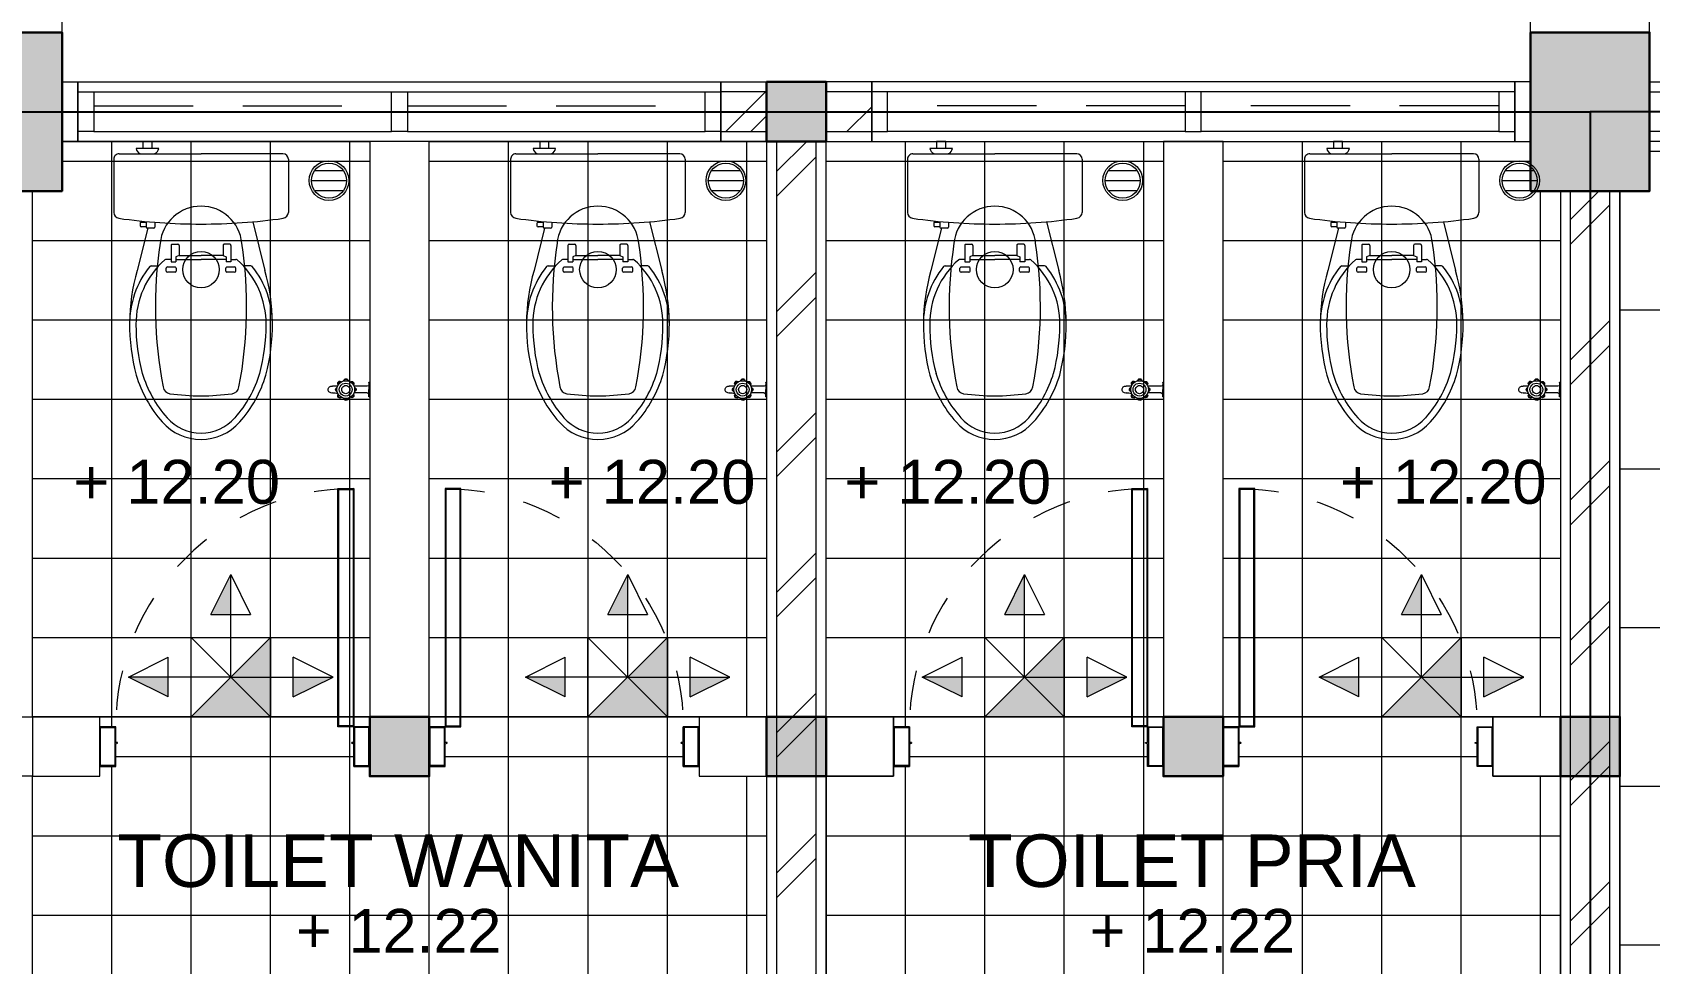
# Model space of a CAD drawing. Header units: millimetres. Extents: x -11 to 1625, y -267 to 180.
# Drawn here: x 1014.549 to 1018.624, y 108.666 to 111.014 of the extents above; entities that cross this region are included whole.
import ezdxf
from ezdxf.enums import TextEntityAlignment as Align

# ---------------------------------------------------------------- set-up
doc = ezdxf.new("R2010")
doc.units = ezdxf.units.MM
doc.linetypes.add('HIDDEN', pattern=[0.375, 0.25, -0.125])
for name, color, linetype, lineweight in [('ars', 11, 'Continuous', 5), ('dinding', 5, 'Continuous', 15), ('keramik', 73, 'Continuous', 5), ('KOLOM', 1, 'Continuous', 30), ('kus', 63, 'Continuous', 15), ('lan', 7, 'Continuous', 15), ('not', 7, 'Continuous', 20), ('SANITAIR', 4, 'Continuous', 5), ('sol kol', 8, 'Continuous', 0), ('START POINT', 8, 'Continuous', 9)]:
    doc.layers.add(name, color=color, linetype=linetype, lineweight=lineweight)
doc.styles.get("Standard").update_dxf_attribs({"font": 'ARIALUNI.TTF'})
pattern_1 = [(45, (2, 2.75), (-0.1767767, 0.1767767), []), (45, (2.0625, 2.75), (-0.1767767, 0.1767767), [])]

# ---------------------------------------------------------------- blocks, each defined once
blk = doc.blocks.new('KP')
at = {"layer": 'KOLOM'}
blk.add_lwpolyline([(0.075, -0.075), (-0.075, -0.075), (-0.075, 0.075), (0.075, 0.075), (0.075, -0.075)], dxfattribs=at)
blk = doc.blocks.new('P 60')
at = {"linetype": 'HIDDEN', "ltscale": 0.3}
blk.add_lwpolyline([(-0.64, 0.1, -0.414214), (-0.04, 0.7, -1.303225)], format="xyb", dxfattribs=at)
for points in [[(-0.04, 0.7), (-0.04, 0.1), (-0.08, 0.1), (-0.08, 0.7)], [(-0.042, 0.698), (-0.042, 0.102), (-0.078, 0.102), (-0.078, 0.698)], [(-0.6351, 0.06), (-0.64, 0.06), (-0.64, 0.0615), (-0.64, 0.1), (-0.68, 0.1), (-0.68, 0), (-0.64, 0), (-0.64, 0.0565), (-0.6351, 0.0583)], [(-0.642, 0.002), (-0.678, 0.002), (-0.678, 0.098), (-0.642, 0.098)], [(-0.0449, 0.06), (-0.04, 0.06), (-0.04, 0.0615), (-0.04, 0.1), (0, 0.1), (0, 0), (-0.04, 0), (-0.04, 0.0565), (-0.0449, 0.0583)], [(-0.038, 0.002), (-0.002, 0.002), (-0.002, 0.098), (-0.038, 0.098)]]:
    blk.add_lwpolyline(points, close=True)
blk = doc.blocks.new('KRAN ATAS')
for p, q in [((-0.0185, 0.0015), (-0.0185, 0)), ((-0.0185, 0), (0, 0)), ((-0.018, 0.002), (0, 0.002)), ((-0.0085, 0.006), (-0.0085, 0.0396)), ((0.018, 0.002), (0, 0.002)), ((0.0185, 0), (0, 0)), ((0.0085, 0.006), (0.0085, 0.0396)), ((0.0185, 0.0015), (0.0185, 0))]:
    blk.add_line(p, q)
for centre, radius, start, end in [((-0.0001, 0.0602), 0.0223, 89.786, 270.2141), ((-0.0413, 0.0899), 0.0331, 343.1048, 7.2203), ((0, 0.0958), 0.00865, 90, 191.4881), ((-0.0001, 0.0803), 0.0057, 89.095, 165.324), ((-0.0001, 0.0792), 0.0057, 89.095, 152.5938), ((0, 0.0958), 0.00865, 348.5119, 90), ((0.0001, 0.0803), 0.0057, 14.676, 90.905), ((0.0001, 0.0792), 0.0057, 27.4062, 90.905), ((0.0001, 0.0602), 0.0223, 269.7859, 90.214), ((0.0413, 0.0899), 0.0331, 172.7797, 196.8952), ((-0.0215, 0.0597), 0.0057, 92.509, 270.0343), ((-0.0203, 0.0597), 0.0057, 105.45, 257.2407), ((-0.0155, 0.075), 0.0057, 47.464, 224.6597), ((-0.0148, 0.0454), 0.0057, 142.579, 307.6346), ((-0.0147, 0.0741), 0.0057, 60.3207, 212.5415), ((-0.014, 0.0462), 0.0057, 154.4974, 295.7282), ((-0.0001, 0.0604), 0.0162, 89.7094, 270.2949), ((-0.0001, 0.0602), 0.0102, 89.532, 270.4679), ((0.0001, 0.0604), 0.0162, 269.7051, 90.2906), ((0.0001, 0.0602), 0.0102, 269.5321, 90.468), ((0.0148, 0.0454), 0.0057, 232.3654, 37.421), ((0.014, 0.0462), 0.0057, 244.2718, 25.5026), ((0.0155, 0.075), 0.0057, 315.3403, 132.536), ((0.0147, 0.0741), 0.0057, 327.4585, 119.6793), ((0.0215, 0.0597), 0.0057, 269.9657, 87.491), ((0.0203, 0.0597), 0.0057, 282.7593, 74.55), ((-0.018, 0.0015), 0.0005, 90, 180), ((-0.0125, 0.006), 0.004, 270, 0), ((0.0004, 0.0397), 0.0057, 191.86, 266.0615), ((0.0004, 0.0409), 0.0057, 205.9652, 266.0615), ((-0.0004, 0.0397), 0.0057, 273.9385, 348.14), ((-0.0004, 0.0409), 0.0057, 273.9385, 334.0348), ((0.0125, 0.006), 0.004, 180, 270), ((0.018, 0.0015), 0.0005, 0, 90)]:
    blk.add_arc(centre, radius, start, end)
blk = doc.blocks.new('CLOSET ATAS')
for p, q in [((0, 0.2065), (0, 0)), ((0.0135, 0.22), (0.1478, 0.22)), ((0.1715, 0.1302), (0.294, 0.161)), ((0.2825, 0.1254), (0.2825, 0.1065)), ((0.2661, 0.0755), (0.2661, 0.0876)), ((0.2854, 0.0847), (0.2854, 0.0653)), ((0.2956, 0.0878), (0.2884, 0.0878)), ((0.2986, 0.0847), (0.2986, 0.0653)), ((0.2282, 0.0728), (0.2282, 0.0581)), ((0.2309, 0.0755), (0.2726, 0.0755)), ((0.2309, 0.0554), (0.2565, 0.0554)), ((0.2565, 0.0554), (0.2593, 0.0631)), ((0.2565, 0.0554), (0.2565, 0)), ((0.2593, 0.0631), (0.2726, 0.0631)), ((0.2662, 0.0631), (0.2662, 0)), ((0.2726, 0.0755), (0.2726, 0.0631)), ((0.2956, 0.0622), (0.2884, 0.0622)), ((0, -0.2065), (0, 0)), ((0.2565, -0.0554), (0.2565, 0)), ((0.2662, -0.0631), (0.2662, 0)), ((0.2282, -0.0728), (0.2282, -0.0581)), ((0.2309, -0.0554), (0.2565, -0.0554)), ((0.2309, -0.0755), (0.2726, -0.0755)), ((0.2565, -0.0554), (0.2593, -0.0631)), ((0.2593, -0.0631), (0.2726, -0.0631)), ((0.2661, -0.0755), (0.2661, -0.0876)), ((0.2726, -0.0755), (0.2726, -0.0631)), ((0.2854, -0.0653), (0.2854, -0.0847)), ((0.2956, -0.0622), (0.2884, -0.0622)), ((0.2986, -0.0653), (0.2986, -0.0847)), ((-0.013, -0.1065), (-0.013, -0.1635)), ((0.1726, -0.1163), (0.185, -0.1163)), ((0.1877, -0.1191), (0.1877, -0.1355)), ((0.2825, -0.1254), (0.2825, -0.1065)), ((0.2956, -0.0878), (0.2884, -0.0878)), ((-0.013, -0.1235), (-0.0311, -0.1235)), ((-0.0311, -0.1235), (-0.0311, -0.1465)), ((-0.0311, -0.1465), (-0.013, -0.1465)), ((0.1707, -0.1382), (0.185, -0.1382)), ((0.1727, -0.1509), (0.1727, -0.1382)), ((0.1754, -0.1536), (0.1816, -0.1536)), ((0.1843, -0.1382), (0.1843, -0.1509)), ((0.1877, -0.1343), (0.294, -0.161)), ((0.0135, -0.22), (0.1478, -0.22))]:
    blk.add_line(p, q)
blk.add_circle((0.292, 0), 0.046)
for centre, radius, start, end in [((0.0135, 0.2065), 0.0135, 90, 180), ((0.1478, 0.205), 0.015, 8.087, 90), ((-1.2701, 0.0035), 1.4471, 359.8599, 8.087), ((0.4286, -0.0506), 0.2146, 89.4826, 138.7405), ((0.4286, -0.0506), 0.2306, 89.4826, 128.7411), ((0.4306, -0.32), 0.5, 75.2789, 105.8515), ((0.4306, -0.32), 0.484, 75.2789, 90), ((0.4654, -0.1406), 0.3179, 48.5371, 73.1314), ((0.2875, 0.1254), 0.005, 128.7411, 180), ((0.4654, -0.1406), 0.3019, 48.5371, 73.1314), ((0.2354, 0), 0.1034, 95.4936, 264.5064), ((0.3852, -0.9507), 1.0657, 79.0461, 98.6197), ((0.2711, 0.0876), 0.005, 138.7405, 180), ((0.2884, 0.0847), 0.00307, 90, 180), ((0.2956, 0.0847), 0.00307, 0, 90), ((0.5848, 0.0758), 0.02, 7.8459, 81.6038), ((0.59, 0), 0.114, 0, 48.6581), ((0.59, 0), 0.13, 0, 48.6581), ((0.2309, 0.0728), 0.00271, 90, 180), ((0.2309, 0.0581), 0.00271, 180, 270), ((0.2884, 0.0653), 0.00307, 180, 270), ((0.2956, 0.0653), 0.00307, 270, 0), ((0.035, 0), 0.575, 352.1541, 7.8459), ((-1.2701, -0.0035), 1.4471, 351.913, 0.1401), ((0.59, 0), 0.114, 311.3419, 0), ((0.59, 0), 0.13, 311.3419, 0), ((0.2309, -0.0581), 0.00271, 90, 180), ((0.2309, -0.0728), 0.00271, 180, 270), ((0.2884, -0.0653), 0.00307, 90, 180), ((0.2956, -0.0653), 0.00307, 0, 90), ((0.5848, -0.0758), 0.02, 278.3962, 352.1541), ((-0.0162, -0.1234), 0.0171, 24.4122, 79.3868), ((0.185, -0.1191), 0.00271, 0, 90), ((0.3853, 0.9483), 1.0633, 261.358, 280.9763), ((0.2711, -0.0876), 0.005, 180, 221.2595), ((0.4286, 0.0506), 0.2146, 221.2595, 270.5174), ((0.2884, -0.0847), 0.00307, 180, 270), ((0.2956, -0.0847), 0.00307, 270, 0), ((0.4654, 0.1406), 0.3019, 286.8686, 311.4629), ((0.4654, 0.1406), 0.3179, 286.8686, 311.4629), ((-0.0162, -0.1467), 0.0171, 280.6132, 335.5878), ((0.1754, -0.1509), 0.00271, 180, 270), ((0.1816, -0.1509), 0.00271, 270, 0), ((0.185, -0.1355), 0.00271, 270, 0), ((0.2875, -0.1254), 0.005, 180, 231.2589), ((0.4286, 0.0506), 0.2306, 231.2589, 270.5174), ((0.4306, 0.32), 0.5, 254.1485, 284.7211), ((0.4306, 0.32), 0.484, 270, 284.7211), ((0.0135, -0.2065), 0.0135, 180, 270), ((0.1478, -0.205), 0.015, 270, 351.913)]:
    blk.add_arc(centre, radius, start, end)
blk = doc.blocks.new('*X6')
at = {"color": 0}
for p, q in [((18.4987, 19.2176), (18.5717, 19.2176)), ((18.491, 19.1926), (18.5795, 19.1926)), ((18.4987, 19.1676), (18.5717, 19.1676))]:
    blk.add_line(p, q, dxfattribs=at)
blk = doc.blocks.new('SFLOOR')
for radius in [0.05, 0.0442]:
    blk.add_circle((0, 0), radius)
blk.add_blockref('*X6', (-18.5352, -19.1926))
blk = doc.blocks.new('K1')
at = {"layer": 'KOLOM'}
blk.add_lwpolyline([(0.2, 0.15), (-0.2, 0.15), (-0.2, -0.15), (0.2, -0.15), (0.2, 0.15)], dxfattribs=at)
blk = doc.blocks.new('D4')
at = {"layer": 'ars'}
h = blk.add_hatch(dxfattribs=at)
h.set_pattern_fill('TEMBOK', color=256, scale=0.25)
h.set_pattern_definition([(45, (3.22, 4.2), (-0.176777, 0.176777), []), (45, (3.2825, 4.2), (-0.176777, 0.176777), [])])
h.paths.add_polyline_path([(3.925, 14), (3.81, 14), (3.81, 13.9), (3.925, 13.9)])
h = blk.add_hatch(dxfattribs=at)
h.set_pattern_fill('TEMBOK', color=256, scale=0.25)
h.set_pattern_definition([(45, (3.525, 4.2), (-0.176777, 0.176777), []), (45, (3.5875, 4.2), (-0.176777, 0.176777), [])])
h.paths.add_polyline_path([(4.19, 14), (4.075, 14), (4.075, 13.9), (4.19, 13.9)])
h = blk.add_hatch(dxfattribs=at)
h.set_pattern_fill('TEMBOK', color=256, scale=0.25)
h.set_pattern_definition(pattern_1)
h.paths.add_polyline_path([(3.95, 13.875), (3.95, 10.125), (4.05, 10.125), (4.05, 13.875)])
h = blk.add_hatch(dxfattribs=at)
h.set_pattern_fill('TEMBOK', color=256, scale=0.25)
h.set_pattern_definition(pattern_1)
h.paths.add_polyline_path([(6.05, 9.65), (6.05, 13.75), (5.95, 13.75), (5.95, 9.65)])
at = {"layer": 'sol kol'}
for points in [[(1.85, 14.15), (1.85, 13.75), (2.15, 13.75), (2.15, 14.15)], [(5.85, 14.15), (5.85, 13.75), (6.15, 13.75), (6.15, 14.15)], [(3.925, 14.025), (4.075, 14.025), (4.075, 13.875), (3.925, 13.875)], [(2.925, 12.425), (3.075, 12.425), (3.075, 12.275), (2.925, 12.275)], [(3.925, 12.425), (4.075, 12.425), (4.075, 12.275), (3.925, 12.275)], [(4.925, 12.425), (5.075, 12.425), (5.075, 12.275), (4.925, 12.275)], [(5.925, 12.425), (6.075, 12.425), (6.075, 12.275), (5.925, 12.275)]]:
    blk.add_hatch(color=256, dxfattribs=at).paths.add_polyline_path(points)
at = {"layer": 'ars'}
for points in [[(3.925, 14), (3.81, 14), (3.81, 13.9), (3.925, 13.9)], [(4.19, 14), (4.075, 14), (4.075, 13.9), (4.19, 13.9)], [(3.95, 13.875), (3.95, 10.125), (4.05, 10.125), (4.05, 13.875)], [(6.05, 9.65), (6.05, 13.75), (5.95, 13.75), (5.95, 9.65)]]:
    blk.add_lwpolyline(points, close=True, dxfattribs=at)
at = {"layer": 'Defpoints'}
for points in [[(2, 13.95), (6, 13.95), (6, 9.45), (2, 9.45)], [(6, 9.45), (9, 9.45), (9, 13.95), (6, 13.95)]]:
    blk.add_lwpolyline(points, close=True, dxfattribs=at)
at = {"layer": 'dinding'}
for points in [[(2.15, 14.025), (2.19, 14.025), (2.19, 13.875), (2.15, 13.875)], [(3.81, 14.025), (3.925, 14.025), (3.925, 13.875), (3.81, 13.875)], [(4.19, 14.025), (4.075, 14.025), (4.075, 13.875), (4.19, 13.875)], [(5.85, 14.025), (5.81, 14.025), (5.81, 13.875), (5.85, 13.875)], [(2.925, 13.875), (2.925, 12.425), (3.075, 12.425), (3.075, 13.875)], [(3.925, 13.875), (3.925, 10.125), (4.075, 10.125), (4.075, 13.875)], [(4.925, 13.875), (4.925, 12.425), (5.075, 12.425), (5.075, 13.875)], [(2.075, 12.425), (2.075, 13.75), (1.925, 13.75), (1.925, 12.425)], [(6.075, 9.65), (6.075, 13.75), (5.925, 13.75), (5.925, 9.65)], [(2.245, 12.425), (2.075, 12.425), (2.075, 12.275), (2.245, 12.275)], [(3.925, 12.425), (3.755, 12.425), (3.755, 12.275), (3.925, 12.275)], [(4.245, 12.425), (4.075, 12.425), (4.075, 12.275), (4.245, 12.275)], [(5.925, 12.425), (5.755, 12.425), (5.755, 12.275), (5.925, 12.275)], [(1.925, 12.275), (1.925, 9.65), (2.075, 9.65), (2.075, 12.275)]]:
    blk.add_lwpolyline(points, close=True, dxfattribs=at)
at = {"layer": 'kus'}
for p, q in [((2.23, 14), (2.98, 14)), ((3.02, 14), (3.77, 14)), ((4.98, 14), (4.23, 14)), ((5.77, 14), (5.02, 14)), ((2.23, 13.9), (2.98, 13.9)), ((3.02, 13.9), (3.77, 13.9)), ((4.98, 13.9), (4.23, 13.9)), ((5.77, 13.9), (5.02, 13.9))]:
    blk.add_line(p, q, dxfattribs=at)
at = {"layer": 'kus', "linetype": 'HIDDEN'}
for p, q in [((2.23, 13.965), (2.98, 13.965)), ((3.02, 13.965), (3.77, 13.965)), ((4.98, 13.965), (4.23, 13.965)), ((5.77, 13.965), (5.02, 13.965))]:
    blk.add_line(p, q, dxfattribs=at)
at = {"layer": 'kus'}
for points in [[(2.19, 14), (2.23, 14), (2.23, 13.9), (2.19, 13.9)], [(2.98, 14), (3.02, 14), (3.02, 13.9), (2.98, 13.9)], [(3.77, 14), (3.81, 14), (3.81, 13.9), (3.77, 13.9)], [(4.23, 14), (4.19, 14), (4.19, 13.9), (4.23, 13.9)], [(5.02, 14), (4.98, 14), (4.98, 13.9), (5.02, 13.9)], [(5.81, 14), (5.77, 14), (5.77, 13.9), (5.81, 13.9)], [(6.15, 14), (6.19, 14), (6.19, 13.9), (6.15, 13.9)]]:
    blk.add_lwpolyline(points, close=True, dxfattribs=at)
at = {"layer": 'lan'}
for p, q in [((2.15, 14.15), (2.15, 14.825)), ((5.85, 14.15), (5.85, 14.825)), ((6.15, 14.15), (6.15, 14.825)), ((2.925, 12.425), (2.245, 12.425)), ((3.755, 12.425), (3.075, 12.425)), ((4.925, 12.425), (4.245, 12.425)), ((5.755, 12.425), (5.075, 12.425))]:
    blk.add_line(p, q, dxfattribs=at)
for points in [[(2.19, 14.025), (3.81, 14.025), (3.81, 13.875), (2.19, 13.875)], [(5.81, 14.025), (4.19, 14.025), (4.19, 13.875), (5.81, 13.875)], [(6.15, 14.025), (7.77, 14.025), (7.77, 13.875), (6.15, 13.875)]]:
    blk.add_lwpolyline(points, close=True, dxfattribs=at)
at = {"layer": 'KOLOM'}
for name, p, rotation in [('K1', (2, 13.95), 90), ('K1', (6, 13.95), 90), ('KP', (4, 13.95), 180), ('KP', (3, 12.35), 180), ('KP', (4, 12.35), 180), ('KP', (5, 12.35), 180), ('KP', (6, 12.35), 180)]:
    blk.add_blockref(name, p, dxfattribs=dict(at, rotation=rotation))
at = {"layer": 'kus'}
for p in [(2.925, 12.3), (4.925, 12.3)]:
    blk.add_blockref('P 60', p, dxfattribs=at)
at = {"layer": 'kus', "xscale": -1}
for p in [(3.075, 12.3), (5.075, 12.3)]:
    blk.add_blockref('P 60', p, dxfattribs=at)
at = {"layer": 'SANITAIR', "rotation": 270}
for p in [(2.5, 13.8439), (3.5, 13.8439), (4.5, 13.8439), (5.5, 13.8439)]:
    blk.add_blockref('CLOSET ATAS', p, dxfattribs=at)
at = {"layer": 'SANITAIR'}
for p in [(2.8224, 13.7764), (3.8224, 13.7764), (4.8224, 13.7764), (5.8224, 13.7764)]:
    blk.add_blockref('SFLOOR', p, dxfattribs=at)
at = {"layer": 'SANITAIR', "xscale": -1, "rotation": 90}
for p in [(2.925, 13.2496), (3.925, 13.2496), (4.925, 13.2496), (5.925, 13.2496)]:
    blk.add_blockref('KRAN ATAS', p, dxfattribs=at)
blk = doc.blocks.new('GO')
at = {"layer": 'START POINT'}
for points in [[(287.5929, 123.5001), (287.6929, 123.5001), (287.6929, 123.7001)], [(287.3777, 123.0838), (287.3777, 123.1838), (287.1777, 123.1838)], [(288.208, 123.1838), (288.008, 123.1838), (288.008, 123.0838)]]:
    blk.add_hatch(color=256, dxfattribs=at).paths.add_polyline_path(points)
h = blk.add_hatch(color=256, dxfattribs=at)
h.paths.add_polyline_path([(287.8929, 122.9838), (287.6929, 123.1838), (287.4929, 122.9838)])
h.paths.add_polyline_path([(287.8929, 123.3838), (287.6929, 123.1838), (287.8929, 122.9838)])
for p, q in [((287.5929, 123.5001), (287.6929, 123.7001)), ((287.6929, 123.1838), (287.6929, 123.7001)), ((287.6929, 123.7001), (287.7929, 123.5001)), ((287.5929, 123.5001), (287.7929, 123.5001)), ((287.8929, 122.9838), (287.4929, 123.3838)), ((287.4929, 122.9838), (287.8929, 123.3838)), ((287.1777, 123.1838), (287.3777, 123.2838)), ((287.3777, 123.0838), (287.3777, 123.2838)), ((288.008, 123.0838), (288.008, 123.2838)), ((288.208, 123.1838), (288.008, 123.2838)), ((287.6929, 123.1838), (287.1777, 123.1838)), ((287.3777, 123.0838), (287.1777, 123.1838)), ((287.6929, 123.1838), (288.208, 123.1838)), ((288.008, 123.0838), (288.208, 123.1838))]:
    blk.add_line(p, q, dxfattribs=at)
blk.add_lwpolyline([(287.8929, 122.9838), (287.4929, 122.9838), (287.4929, 123.3838), (287.8929, 123.3838)], close=True, dxfattribs=at)
blk = doc.blocks.new('NOTASI RUANG')
at = {"layer": 'not'}
for height, p in [(0.2598, (-0.0112, 0.2998)), (0.1752, (-0.0087, -0.0173))]:
    blk.add_attdef('RUANG', text='', height=height, dxfattribs=at).set_placement(p, align=Align.MIDDLE_CENTER)

msp = doc.modelspace()

# ---------------------------------------------------------------- hatches: boundary and pattern name
at = {"layer": 'keramik'}
h = msp.add_hatch(dxfattribs=at)
h.set_pattern_fill('_USER', color=256, scale=0.4, style=0, double=1, pattern_type=0)
h.set_pattern_definition([(0, (1010.94856, 105.1137), (0, 0.4), []), (90, (1010.94856, 105.1137), (-0.4, 2e-17), [])])
h.paths.add_polyline_path([(1010.6235618, 106.1136919), (1010.5485618, 106.1136919), (1010.5485618, 104.5136919), (1010.6235618, 104.5136919), (1010.6235618, 104.3636919), (1010.6635618, 104.3636919), (1010.6635618, 104.307198), (1010.6684501, 104.3054392), (1010.6684501, 104.3036919), (1010.6635618, 104.3036919), (1010.6635618, 104.2636919), (1010.6235618, 104.2636919), (1010.6235618, 104.1136919), (1010.5485618, 104.1136919), (1010.5485618, 100.0136919), (1010.6235618, 100.0136919), (1010.6235618, 99.8886919), (1014.3235618, 99.8886919), (1014.3235618, 100.0136919), (1014.6235618, 100.0136919), (1014.6235618, 99.8886919), (1016.4235618, 99.8886919), (1016.4235618, 103.8636919), (1014.9235618, 103.8636919), (1014.9235618, 104.2636919), (1014.6235618, 104.2636919), (1014.6235618, 104.1136919), (1014.3235618, 104.1136919), (1014.3235618, 104.2636919), (1011.3635618, 104.2636919), (1011.3635618, 104.3036919), (1011.3586735, 104.3036919), (1011.3586735, 104.3054392), (1011.3635618, 104.307198), (1011.3635618, 104.3636919), (1014.3235618, 104.3636919), (1014.3235618, 104.5136919), (1014.6235618, 104.5136919), (1014.6235618, 104.3636919), (1018.3235618, 104.3636919), (1018.3235618, 104.5136919), (1018.6235618, 104.5136919), (1018.6235618, 104.3636919), (1018.6635618, 104.3636919), (1018.6635618, 104.307198), (1018.6684501, 104.3054392), (1018.6684501, 104.3036919), (1018.6635618, 104.3036919), (1018.6635618, 104.2636919), (1018.6235618, 104.2636919), (1018.6235618, 104.1136919), (1018.3235618, 104.1136919), (1018.3235618, 104.2636919), (1016.5235618, 104.2636919), (1016.5235618, 99.8886919), (1018.3235618, 99.8886919), (1018.3235618, 100.0136919), (1018.6235618, 100.0136919), (1018.6235618, 99.8886919), (1021.3235618, 99.8886919), (1021.3235618, 100.0136919), (1021.4235618, 100.0136919), (1021.4235618, 104.1136919), (1021.3235618, 104.1136919), (1021.3235618, 104.2636919), (1019.3635618, 104.2636919), (1019.3635618, 104.3036919), (1019.3586735, 104.3036919), (1019.3586735, 104.3054392), (1019.3635618, 104.307198), (1019.3635618, 104.3636919), (1021.3235618, 104.3636919), (1021.3235618, 104.5136919), (1021.4235618, 104.5136919), (1021.4235618, 105.3736919), (1021.4800558, 105.3736919), (1021.4818146, 105.3785802), (1021.4835618, 105.3785802), (1021.4835618, 105.3736919), (1021.5235618, 105.3736919), (1021.5235618, 104.5136919), (1021.6235618, 104.5136919), (1021.6235618, 104.1136919), (1021.5235618, 104.1136919), (1021.5235618, 100.0136918), (1021.6235618, 100.0136918), (1021.6235618, 99.8886919), (1024.3235618, 99.8886919), (1024.3235618, 100.0136919), (1024.3985618, 100.0136919), (1024.3985618, 104.1136919), (1024.3235618, 104.1136919), (1024.3235618, 104.5136919), (1024.3985618, 104.5136919), (1024.3985618, 106.1136919), (1024.3235618, 106.1136919), (1024.3235618, 106.5136919), (1024.3985618, 106.5136919), (1024.3985618, 110.6136919), (1024.3235618, 110.6136919), (1024.3235618, 110.7386919), (1021.6235618, 110.7386919), (1021.6235618, 110.6136919), (1021.5235618, 110.6136919), (1021.5235618, 106.5136918), (1021.6235618, 106.5136918), (1021.6235618, 106.1136919), (1021.5235618, 106.1136919), (1021.5235618, 106.0736919), (1021.4835618, 106.0736919), (1021.4835618, 106.0688036), (1021.4818146, 106.0688036), (1021.4800558, 106.0736919), (1021.4235618, 106.0736919), (1021.4235618, 106.1136919), (1021.3235618, 106.1136919), (1021.3235618, 106.2636919), (1019.3635618, 106.2636919), (1019.3635618, 106.3201859), (1019.3586735, 106.3219447), (1019.3586735, 106.3236919), (1019.3635618, 106.3236919), (1019.3635618, 106.3636919), (1021.3235618, 106.3636919), (1021.3235618, 106.5136919), (1021.4235618, 106.5136919), (1021.4235618, 108.6636919), (1019.4035618, 108.6636919), (1019.4035618, 108.7636919), (1021.4235618, 108.7636919), (1021.4235618, 110.6136919), (1021.3235618, 110.6136919), (1021.3235618, 110.7386919), (1018.6235618, 110.7386919), (1018.6235618, 110.6136919), (1018.5485618, 110.6136919), (1018.5485618, 106.5136919), (1018.6235618, 106.5136919), (1018.6235618, 106.3636919), (1018.6635618, 106.3636919), (1018.6635618, 106.3236919), (1018.6684501, 106.3236919), (1018.6684501, 106.3219447), (1018.6635618, 106.3201859), (1018.6635618, 106.2636919), (1018.6235618, 106.2636919), (1018.6235618, 106.1136919), (1018.3235618, 106.1136919), (1018.3235618, 106.2386919), (1017.9285618, 106.2386919), (1017.9285618, 106.2636919), (1017.8885618, 106.2636919), (1017.8885618, 106.3201859), (1017.8836735, 106.3219447), (1017.8836735, 106.3236919), (1017.8885618, 106.3236919), (1017.8885618, 106.3636919), (1017.9285618, 106.3636919), (1017.9285618, 106.3886919), (1017.1485618, 106.3886919), (1017.1485618, 106.3636919), (1017.1885618, 106.3636919), (1017.1885618, 106.3236919), (1017.1934501, 106.3236919), (1017.1934501, 106.3219447), (1017.1885618, 106.3201859), (1017.1885618, 106.2636919), (1017.1485618, 106.2636919), (1017.1485618, 106.2386919), (1015.9985618, 106.2386919), (1015.9985618, 106.2636919), (1015.9585618, 106.2636919), (1015.9585618, 106.3201859), (1015.9536735, 106.3219447), (1015.9536735, 106.3236919), (1015.9585618, 106.3236919), (1015.9585618, 106.3636919), (1015.9985618, 106.3636919), (1015.9985618, 106.3886919), (1015.2185618, 106.3886919), (1015.2185618, 106.3636919), (1015.2585618, 106.3636919), (1015.2585618, 106.3236919), (1015.2634501, 106.3236919), (1015.2634501, 106.3219447), (1015.2585618, 106.3201859), (1015.2585618, 106.2636919), (1015.2185618, 106.2636919), (1015.2185618, 106.2386919), (1014.6235618, 106.2386919), (1014.6235618, 106.1136919), (1014.3235618, 106.1136919), (1014.3235618, 106.5136919), (1012.6485618, 106.5136919), (1012.6485618, 106.2886919), (1012.5485618, 106.2886919), (1012.5485618, 106.2386919), (1011.3035618, 106.2386919), (1011.3035618, 106.2636919), (1011.2635618, 106.2636919), (1011.2635618, 106.3201859), (1011.2586735, 106.3219447), (1011.2586735, 106.3236919), (1011.2635618, 106.3236919), (1011.2635618, 106.3636919), (1011.3035618, 106.3636919), (1011.3035618, 106.3886919), (1012.3985618, 106.3886919), (1012.3985618, 107.9386919), (1010.5485618, 107.9386919), (1010.5485618, 106.5136919), (1010.6235618, 106.5136919), (1010.6235618, 106.3636919), (1010.6635618, 106.3636919), (1010.6635618, 106.3236919), (1010.6684501, 106.3236919), (1010.6684501, 106.3219447), (1010.6635618, 106.3201859), (1010.6635618, 106.2636919), (1010.6235618, 106.2636919)])
h = msp.add_hatch(dxfattribs=at)
h.set_pattern_fill('_USER', color=4, scale=0.2, style=0, double=1, pattern_type=0)
h.set_pattern_definition([(0, (1014.54856, 109.2887), (0, 0.2), []), (90, (1014.54856, 109.2887), (-0.2, 1e-17), [])])
h.paths.add_polyline_path([(1014.5485618, 109.2886919), (1014.5485618, 110.6136919), (1014.6235618, 110.6136919), (1014.6235618, 110.7386919), (1015.3985618, 110.7386919), (1015.3985618, 109.2886919)])
h = msp.add_hatch(dxfattribs=at)
h.set_pattern_fill('_USER', color=4, scale=0.2, style=0, double=1, pattern_type=0)
h.set_pattern_definition([(0, (1015.54856, 109.2887), (0, 0.2), []), (90, (1015.54856, 109.2887), (-0.2, 1e-17), [])])
h.paths.add_polyline_path([(1015.5485618, 110.7386919), (1016.3985618, 110.7386919), (1016.3985618, 109.2886919), (1015.5485618, 109.2886919)])
h = msp.add_hatch(dxfattribs=at)
h.set_pattern_fill('_USER', color=4, scale=0.2, style=0, double=1, pattern_type=0)
h.set_pattern_definition([(0, (1016.54856, 109.2887), (0, 0.2), []), (90, (1016.54856, 109.2887), (-0.2, 1e-17), [])])
h.paths.add_polyline_path([(1016.5485618, 110.7386919), (1017.3985618, 110.7386919), (1017.3985618, 109.2886919), (1016.5485618, 109.2886919)])
h = msp.add_hatch(dxfattribs=at)
h.set_pattern_fill('_USER', color=4, scale=0.2, style=0, double=1, pattern_type=0)
h.set_pattern_definition([(0, (1017.54856, 109.2887), (0, 0.2), []), (90, (1017.54856, 109.2887), (-0.2, 1e-17), [])])
h.paths.add_polyline_path([(1017.5485618, 110.7386919), (1018.3235618, 110.7386919), (1018.3235618, 110.6136919), (1018.3985618, 110.6136919), (1018.3985618, 109.2886919), (1017.5485618, 109.2886919)])
h = msp.add_hatch(dxfattribs=at)
h.set_pattern_fill('_USER', color=4, scale=0.2, style=0, double=1, pattern_type=0)
h.set_pattern_definition([(0, (1015.34856, 106.3887), (0, 0.2), []), (90, (1015.34856, 106.3887), (-0.2, 1e-17), [])])
h.paths.add_polyline_path([(1014.6235618, 106.3886919), (1014.6235618, 106.5136919), (1014.5485618, 106.5136919), (1014.5485618, 109.1386919), (1014.7185618, 109.1386919), (1014.7185618, 109.1636919), (1014.7585618, 109.1636919), (1014.7585618, 109.2201859), (1014.7634501, 109.2219447), (1014.7634501, 109.2236919), (1014.7585618, 109.2236919), (1014.7585618, 109.2636919), (1014.7185618, 109.2636919), (1014.7185618, 109.2886919), (1015.3985618, 109.2886919), (1015.3985618, 109.2636919), (1015.3585618, 109.2636919), (1015.3585618, 109.2236919), (1015.3536735, 109.2236919), (1015.3536735, 109.2219447), (1015.3585618, 109.2201859), (1015.3585618, 109.1636919), (1015.3985618, 109.1636919), (1015.3985618, 109.1386919), (1015.5485618, 109.1386919), (1015.5485618, 109.1636919), (1015.5885618, 109.1636919), (1015.5885618, 109.2201859), (1015.5934501, 109.2219447), (1015.5934501, 109.2236919), (1015.5885618, 109.2236919), (1015.5885618, 109.2636919), (1015.5485618, 109.2636919), (1015.5485618, 109.2886919), (1016.2285618, 109.2886919), (1016.2285618, 109.2636919), (1016.1885618, 109.2636919), (1016.1885618, 109.2236919), (1016.1836735, 109.2236919), (1016.1836735, 109.2219447), (1016.1885618, 109.2201859), (1016.1885618, 109.1636919), (1016.2285618, 109.1636919), (1016.2285618, 109.1386919), (1016.3985618, 109.1386919), (1016.3985618, 106.9886919), (1015.9985618, 106.9886919), (1015.9985618, 106.3886919)])
h = msp.add_hatch(dxfattribs=at)
h.set_pattern_fill('_USER', color=4, scale=0.2, style=0, double=1, pattern_type=0)
h.set_pattern_definition([(0, (1017.34856, 106.3887), (0, 0.2), []), (90, (1017.34856, 106.3887), (-0.2, 1e-17), [])])
edge = h.paths.add_edge_path()
edge.add_line((1017.1485618, 106.9886919), (1017.1485618, 106.3886919))
edge.add_line((1017.1485618, 106.3886919), (1018.3235618, 106.3886919))
edge.add_line((1018.3235618, 106.3886919), (1018.3235618, 106.5136919))
edge.add_line((1018.3235618, 106.5136919), (1018.3985618, 106.5136919))
edge.add_line((1018.3985618, 106.5136919), (1018.3985618, 109.1386919))
edge.add_line((1018.3985618, 109.1386919), (1018.2285618, 109.1386919))
edge.add_line((1018.2285618, 109.1386919), (1018.2285618, 109.1636919))
edge.add_line((1018.2285618, 109.1636919), (1018.1885618, 109.1636919))
edge.add_line((1018.1885618, 109.1636919), (1018.1885618, 109.2201859))
edge.add_line((1018.1885618, 109.2201859), (1018.1836735, 109.2219447))
edge.add_line((1018.1836735, 109.2219447), (1018.1836735, 109.2236919))
edge.add_line((1018.1836735, 109.2236919), (1018.1885618, 109.2236919))
edge.add_line((1018.1885618, 109.2236919), (1018.1885618, 109.2636919))
edge.add_line((1018.1885618, 109.2636919), (1018.2285618, 109.2636919))
edge.add_line((1018.2285618, 109.2636919), (1018.2285618, 109.2886919))
edge.add_line((1018.2285618, 109.2886919), (1017.5485618, 109.2886919))
edge.add_line((1017.5485618, 109.2886919), (1017.5485618, 109.2636919))
edge.add_line((1017.5485618, 109.2636919), (1017.5885618, 109.2636919))
edge.add_line((1017.5885618, 109.2636919), (1017.5885618, 109.2236919))
edge.add_line((1017.5885618, 109.2236919), (1017.5934501, 109.2236919))
edge.add_line((1017.5934501, 109.2236919), (1017.5934501, 109.2219447))
edge.add_line((1017.5934501, 109.2219447), (1017.5885618, 109.2201859))
edge.add_line((1017.5885618, 109.2201859), (1017.5885618, 109.1636919))
edge.add_line((1017.5885618, 109.1636919), (1017.5485618, 109.1636919))
edge.add_line((1017.5485618, 109.1636919), (1017.5485618, 109.1386919))
edge.add_line((1017.5485618, 109.1386919), (1017.3985618, 109.1386919))
edge.add_line((1017.3985618, 109.1386919), (1017.3985618, 109.1636919))
edge.add_line((1017.3985618, 109.1636919), (1017.3585618, 109.1636919))
edge.add_line((1017.3585618, 109.1636919), (1017.3585618, 109.2201859))
edge.add_line((1017.3585618, 109.2201859), (1017.3536735, 109.2219447))
edge.add_line((1017.3536735, 109.2219447), (1017.3536735, 109.2236919))
edge.add_line((1017.3536735, 109.2236919), (1017.3585618, 109.2236919))
edge.add_line((1017.3585618, 109.2236919), (1017.3585618, 109.2636919))
edge.add_line((1017.3585618, 109.2636919), (1017.3985618, 109.2636919))
edge.add_line((1017.3985618, 109.2636919), (1017.3985618, 109.2886919))
edge.add_line((1017.3985618, 109.2886919), (1016.7185618, 109.2886919))
edge.add_line((1016.7185618, 109.2886919), (1016.7185618, 109.2636919))
edge.add_line((1016.7185618, 109.2636919), (1016.7585618, 109.2636919))
edge.add_line((1016.7585618, 109.2636919), (1016.7585618, 109.2236919))
edge.add_line((1016.7585618, 109.2236919), (1016.7634501, 109.2236919))
edge.add_line((1016.7634501, 109.2236919), (1016.7634501, 109.2219447))
edge.add_line((1016.7634501, 109.2219447), (1016.7585618, 109.2201859))
edge.add_line((1016.7585618, 109.2201859), (1016.7585618, 109.1636919))
edge.add_line((1016.7585618, 109.1636919), (1016.7185618, 109.1636919))
edge.add_line((1016.7185618, 109.1636919), (1016.7185618, 109.1386919))
edge.add_line((1016.7185618, 109.1386919), (1016.5485618, 109.1386919))
edge.add_line((1016.5485618, 109.1386919), (1016.5485618, 108.6386919))
edge.add_line((1016.5485618, 108.6386919), (1016.5920001, 108.6386919))
edge.add_line((1016.5920001, 108.6386919), (1016.5920001, 108.6121067))
edge.add_line((1016.5920001, 108.6121067), (1016.889172, 108.6121067))
edge.add_arc((1016.8890135, 108.6025337), 0.0095744, 4.2312908, 89.0516946, ccw=False)
edge.add_arc((1016.7019236, 108.5886919), 0.1971756, -4.2312908, 4.2312908, ccw=False)
edge.add_arc((1016.8890135, 108.5748502), 0.0095744, 313.3585073, 355.7687092, ccw=False)
edge.add_arc((1016.8890135, 108.5748502), 0.0095744, 270.9483054, 313.3585073, ccw=False)
edge.add_line((1016.889172, 108.5652771), (1016.5920001, 108.5652771))
edge.add_line((1016.5920001, 108.5652771), (1016.5920001, 108.5386919))
edge.add_line((1016.5920001, 108.5386919), (1016.5485618, 108.5386919))
edge.add_line((1016.5485618, 108.5386919), (1016.5485618, 107.8386919))
edge.add_line((1016.5485618, 107.8386919), (1016.5920001, 107.8386919))
edge.add_line((1016.5920001, 107.8386919), (1016.5920001, 107.8121067))
edge.add_line((1016.5920001, 107.8121067), (1016.889172, 107.8121067))
edge.add_arc((1016.8890135, 107.8025337), 0.0095744, 4.2312908, 89.0516946, ccw=False)
edge.add_arc((1016.7019236, 107.7886919), 0.1971756, 0, 4.2312908, ccw=False)
edge.add_arc((1016.7019236, 107.7886919), 0.1971756, -4.2312908, 0, ccw=False)
edge.add_arc((1016.8890135, 107.7748502), 0.0095744, 313.3585073, 355.7687092, ccw=False)
edge.add_arc((1016.8890135, 107.7748502), 0.0095744, 270.9483054, 313.3585073, ccw=False)
edge.add_line((1016.889172, 107.7652771), (1016.5920001, 107.7652771))
edge.add_line((1016.5920001, 107.7652771), (1016.5920001, 107.7386919))
edge.add_line((1016.5920001, 107.7386919), (1016.5485618, 107.7386919))
edge.add_line((1016.5485618, 107.7386919), (1016.5485618, 106.9886919))
edge.add_line((1016.5485618, 106.9886919), (1017.1485618, 106.9886919))

# ---------------------------------------------------------------- linework, layer by layer
for points in [[(1014.5485618, 109.2886919), (1014.5485618, 110.6136919), (1014.6235618, 110.6136919), (1014.6235618, 110.7386919), (1015.3985618, 110.7386919), (1015.3985618, 109.2886919), (1014.5485618, 109.2886919)], [(1015.5485618, 110.7386919), (1016.3985618, 110.7386919), (1016.3985618, 109.2886919), (1015.5485618, 109.2886919), (1015.5485618, 110.7386919)], [(1017.5485618, 110.7386919), (1018.3235618, 110.7386919), (1018.3235618, 110.6136919), (1018.3985618, 110.6136919), (1018.3985618, 109.2886919), (1017.5485618, 109.2886919), (1017.5485618, 110.7386919)], [(1021.3235618, 110.7386919), (1018.6235618, 110.7386919), (1018.6235618, 110.6136919), (1018.5485618, 110.6136919), (1018.5485618, 106.5136919), (1018.6235618, 106.5136919), (1018.6235618, 106.3636919)], [(1014.5485618, 106.5136919), (1014.5485618, 109.1386919), (1014.7185618, 109.1386919), (1014.7185618, 109.1636919), (1014.7585618, 109.1636919), (1014.7585618, 109.2201859), (1014.7634501, 109.2219447), (1014.7634501, 109.2236919), (1014.7585618, 109.2236919), (1014.7585618, 109.2636919), (1014.7185618, 109.2636919), (1014.7185618, 109.2886919), (1015.3985618, 109.2886919), (1015.3985618, 109.2636919), (1015.3585618, 109.2636919), (1015.3585618, 109.2236919), (1015.3536735, 109.2236919), (1015.3536735, 109.2219447), (1015.3585618, 109.2201859), (1015.3585618, 109.1636919), (1015.3985618, 109.1636919), (1015.3985618, 109.1386919), (1015.5485618, 109.1386919), (1015.5485618, 109.1636919), (1015.5885618, 109.1636919), (1015.5885618, 109.2201859), (1015.5934501, 109.2219447), (1015.5934501, 109.2236919), (1015.5885618, 109.2236919), (1015.5885618, 109.2636919), (1015.5485618, 109.2636919), (1015.5485618, 109.2886919), (1016.2285618, 109.2886919), (1016.2285618, 109.2636919), (1016.1885618, 109.2636919), (1016.1885618, 109.2236919), (1016.1836735, 109.2236919), (1016.1836735, 109.2219447), (1016.1885618, 109.2201859), (1016.1885618, 109.1636919), (1016.2285618, 109.1636919), (1016.2285618, 109.1386919), (1016.3985618, 109.1386919), (1016.3985618, 106.9886919)], [(1018.3985618, 106.5136919), (1018.3985618, 109.1386919), (1018.2285618, 109.1386919), (1018.2285618, 109.1636919), (1018.1885618, 109.1636919), (1018.1885618, 109.2201859), (1018.1836735, 109.2219447), (1018.1836735, 109.2236919), (1018.1885618, 109.2236919), (1018.1885618, 109.2636919), (1018.2285618, 109.2636919), (1018.2285618, 109.2886919), (1017.5485618, 109.2886919), (1017.5485618, 109.2636919), (1017.5885618, 109.2636919), (1017.5885618, 109.2236919), (1017.5934501, 109.2236919), (1017.5934501, 109.2219447), (1017.5885618, 109.2201859), (1017.5885618, 109.1636919), (1017.5485618, 109.1636919), (1017.5485618, 109.1386919), (1017.3985618, 109.1386919), (1017.3985618, 109.1636919), (1017.3585618, 109.1636919), (1017.3585618, 109.2201859), (1017.3536735, 109.2219447), (1017.3536735, 109.2236919), (1017.3585618, 109.2236919), (1017.3585618, 109.2636919), (1017.3985618, 109.2636919), (1017.3985618, 109.2886919), (1016.7185618, 109.2886919), (1016.7185618, 109.2636919), (1016.7585618, 109.2636919), (1016.7585618, 109.2236919), (1016.7634501, 109.2236919), (1016.7634501, 109.2219447), (1016.7585618, 109.2201859), (1016.7585618, 109.1636919), (1016.7185618, 109.1636919), (1016.7185618, 109.1386919), (1016.5485618, 109.1386919), (1016.5485618, 108.6386919)]]:
    msp.add_lwpolyline(points, dxfattribs=at)
msp.add_lwpolyline([(1016.5485618, 110.7386919), (1017.3985618, 110.7386919), (1017.3985618, 109.2886919), (1016.5485618, 109.2886919)], close=True, dxfattribs=at)

# ---------------------------------------------------------------- block references
msp.add_blockref('D4', (1012.4735618, 96.8636919))
ref = msp.add_blockref('NOTASI RUANG', (1014.9176447, 109.891793), dxfattribs=dict(xscale=0.6323962268195373, yscale=0.6323962268195373, zscale=0.6323962268195373))
ref.add_attrib('RUANG', '+ 12.20', dxfattribs={"layer": 'not', "height": 0.11078627}).set_placement((1014.9121626, 109.880878), align=Align.MIDDLE_CENTER)
ref = msp.add_blockref('NOTASI RUANG', (1016.1155027, 109.891793), dxfattribs=dict(xscale=0.6323962268195373, yscale=0.6323962268195373, zscale=0.6323962268195373))
ref.add_attrib('RUANG', '+ 12.20', dxfattribs={"layer": 'not', "height": 0.11078627}).set_placement((1016.1100206, 109.880878), align=Align.MIDDLE_CENTER)
ref = msp.add_blockref('NOTASI RUANG', (1016.8605025, 109.891793), dxfattribs=dict(xscale=0.6323962268195373, yscale=0.6323962268195373, zscale=0.6323962268195373))
ref.add_attrib('RUANG', '+ 12.20', dxfattribs={"layer": 'not', "height": 0.11078627}).set_placement((1016.8550204, 109.880878), align=Align.MIDDLE_CENTER)
ref = msp.add_blockref('NOTASI RUANG', (1018.1090044, 109.891793), dxfattribs=dict(xscale=0.6323962268195373, yscale=0.6323962268195373, zscale=0.6323962268195373))
ref.add_attrib('RUANG', '+ 12.20', dxfattribs={"layer": 'not', "height": 0.11078627}).set_placement((1018.1035224, 109.880878), align=Align.MIDDLE_CENTER)
at = {"layer": 'lan', "xscale": 0.5000000001443823, "yscale": 0.5000000001443823, "zscale": 0.5000000001443823}
for p in [(871.2021278, 47.7968045), (872.2021278, 47.7968045), (873.2021278, 47.7968045), (874.2021278, 47.7968045)]:
    msp.add_blockref('GO', p, dxfattribs=at)
at = {"layer": 'not'}
ref = msp.add_blockref('NOTASI RUANG', (1015.4763838, 108.7588479), dxfattribs=dict(at, xscale=0.5572442899154866, yscale=0.5572442899154866, zscale=0.5572442899154866))
ref.add_attrib('RUANG', '+ 12.22', dxfattribs={"height": 0.1101454}).set_placement((1015.4715533, 108.74923), align=Align.MIDDLE_CENTER)
ref.add_attrib('RUANG', 'TOILET WANITA', dxfattribs={"height": 0.132174482}).set_placement((1015.4701577, 108.9259027), align=Align.MIDDLE_CENTER)
ref = msp.add_blockref('NOTASI RUANG', (1017.4763838, 108.7588479), dxfattribs=dict(at, xscale=0.5572442899154866, yscale=0.5572442899154866, zscale=0.5572442899154866))
ref.add_attrib('RUANG', '+ 12.22', dxfattribs={"height": 0.1101454}).set_placement((1017.4715533, 108.74923), align=Align.MIDDLE_CENTER)
ref.add_attrib('RUANG', 'TOILET PRIA', dxfattribs={"height": 0.132174482}).set_placement((1017.4701577, 108.9259027), align=Align.MIDDLE_CENTER)

doc.saveas('drawing.dxf')
